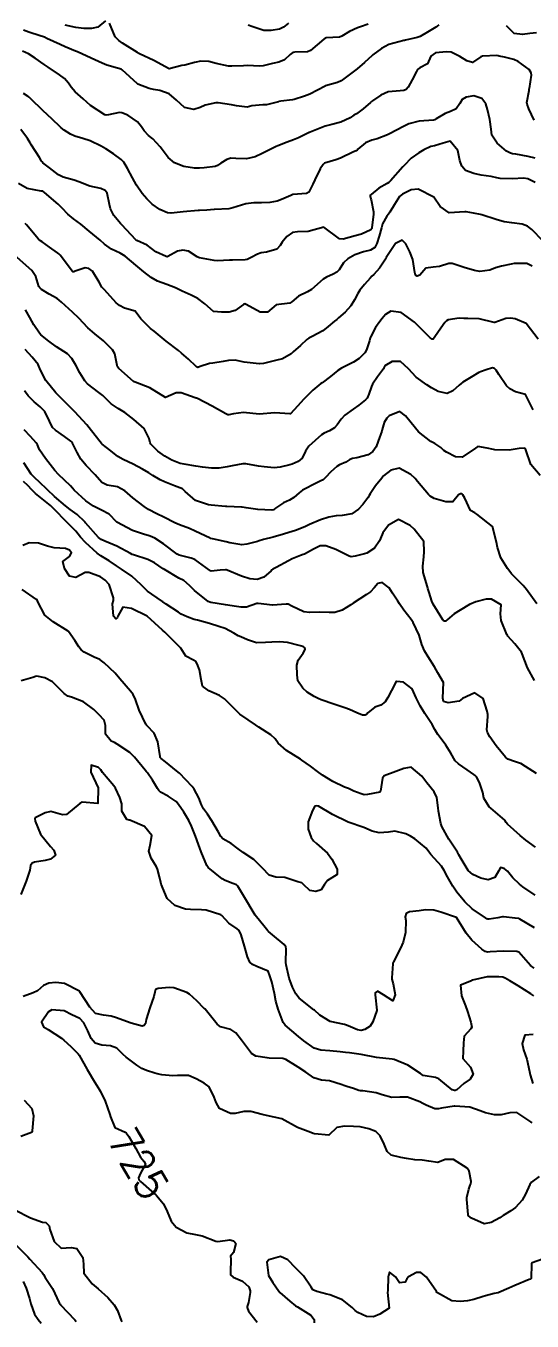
# Model space of a CAD drawing. Header units: metres. Extents: x 298520 to 308411, y 7433745 to 7450750.
# Drawn here: x 304640.6 to 304705.3, y 7439577.2 to 7439742.6 of the extents above; entities that cross this region are included whole.
import ezdxf
from ezdxf.enums import TextEntityAlignment as Align

# ---------------------------------------------------------------- set-up
doc = ezdxf.new("R2010")
doc.units = ezdxf.units.M
doc.header["$LTSCALE"] = 10
for name, color, linetype in [('Cotas', 45, 'Continuous'), ('Curvas de Nivel 1m', 11, 'Continuous'), ('Curvas de Nivel 5m', 15, 'Continuous')]:
    doc.layers.add(name, color=color, linetype=linetype)
doc.styles.add('Style-STANDARD', font='STANDARD.shx')

msp = doc.modelspace()

# ---------------------------------------------------------------- linework, layer by layer
at = {"layer": 'Curvas de Nivel 1m', "flags": 128}
for points, elevation in [([(304693.39, 7439742.77), (304693.19, 7439742.61), (304693.03, 7439742.5), (304691.97, 7439741.84), (304691.01, 7439741.3), (304690.65, 7439741.17), (304689.14, 7439740.82), (304689.03, 7439740.79), (304689, 7439740.77), (304688.95, 7439740.76), (304687, 7439740.27), (304686.08, 7439739.77), (304684.98, 7439738.97), (304684.93, 7439738.92), (304684.88, 7439738.87), (304683.89, 7439737.96), (304682.96, 7439737.17), (304682.8, 7439737.05), (304682.61, 7439736.9), (304680.94, 7439735.64), (304680.46, 7439735.4), (304678.93, 7439734.97), (304678.86, 7439734.94), (304676.92, 7439733.93), (304676.24, 7439733.65), (304674.92, 7439733.26), (304674.69, 7439733.22), (304673.2, 7439733.01), (304672.95, 7439732.97), (304672.91, 7439732.96), (304671.39, 7439732.55), (304670.91, 7439732.55), (304669.52, 7439732.43), (304668.9, 7439732.28), (304667.55, 7439732.43), (304666.91, 7439732.57), (304665.21, 7439732.81), (304664.91, 7439732.81), (304663.53, 7439732.5), (304662.9, 7439732.21), (304662.09, 7439731.95), (304660.9, 7439732.24), (304659.88, 7439733.17), (304658.92, 7439733.97), (304657.73, 7439734.39), (304656.93, 7439734.53), (304656.38, 7439734.66), (304654.93, 7439735.19), (304654.87, 7439735.23), (304652.95, 7439737.03), (304652.81, 7439737.12), (304652.32, 7439737.26), (304650.96, 7439737.65), (304650.36, 7439737.88), (304648.97, 7439738.53), (304647.24, 7439739.32), (304646.98, 7439739.43), (304645.64, 7439739.99), (304644.99, 7439740.27), (304643.32, 7439741.05), (304643, 7439741.2), (304642.88, 7439741.25), (304642.43, 7439741.38), (304641.01, 7439741.85), (304640.33, 7439742.09)], 743), ([(304650.78, 7439743.28), (304649.82, 7439742.5), (304649.02, 7439742.32), (304648.02, 7439742.31), (304647.02, 7439742.43), (304645.64, 7439742.72)], 744), ([(304684.38, 7439742.88), (304683.39, 7439742.53), (304683.03, 7439742.39), (304681.99, 7439741.94), (304681.01, 7439741.33), (304680.71, 7439741.22), (304679.01, 7439741.12), (304678.87, 7439741.07), (304678.71, 7439740.94), (304676.99, 7439739.49), (304676.61, 7439739.35), (304674.99, 7439739.3), (304674.74, 7439739.24), (304674.41, 7439739), (304673.68, 7439738.29), (304672.97, 7439738.02), (304672.16, 7439737.83), (304670.96, 7439737.56), (304670.48, 7439737.52), (304668.96, 7439737.57), (304668.46, 7439737.56), (304666.96, 7439737.49), (304666.53, 7439737.51), (304664.96, 7439737.83), (304664, 7439738.09), (304662.97, 7439738.16), (304662.16, 7439737.95), (304660.96, 7439737.65), (304660.55, 7439737.58), (304658.95, 7439737.18), (304656.97, 7439738.22), (304655.15, 7439739.06), (304654.98, 7439739.15), (304654.87, 7439739.23), (304652.99, 7439740.45), (304652.5, 7439740.76), (304652.05, 7439741.26), (304651.32, 7439742.99)], 744), ([(304705.89, 7439741.75), (304705.02, 7439741.68), (304704.12, 7439741.54), (304703.02, 7439741.68), (304702.05, 7439742.66)], 743), ([(304705.57, 7439730.62), (304704.9, 7439732.06), (304704.71, 7439732.63), (304704.67, 7439732.88), (304704.93, 7439734.39), (304704.97, 7439734.59), (304704.98, 7439734.63), (304705.24, 7439736.34), (304705.22, 7439736.63), (304704.96, 7439737.09), (304703.53, 7439738.09), (304702.98, 7439738.35), (304701.78, 7439738.67), (304701.1, 7439738.79), (304700.98, 7439738.82), (304700.81, 7439738.86), (304698.98, 7439738.77), (304698.78, 7439738.7), (304697.7, 7439737.99), (304696.97, 7439738.2), (304696.08, 7439738.74), (304694.99, 7439739.3), (304694.39, 7439739.35), (304692.99, 7439739.22), (304692.4, 7439738.78), (304691.96, 7439737.8), (304690.96, 7439737.27), (304690.68, 7439737.08), (304690.53, 7439736.8), (304690, 7439735.75), (304689.47, 7439734.81), (304689.24, 7439734.51), (304688.93, 7439734.39), (304688.46, 7439734.36), (304686.93, 7439734.23), (304685.99, 7439733.79), (304684.91, 7439733.06), (304684.81, 7439732.98), (304684.68, 7439732.87), (304683.74, 7439732.05), (304682.89, 7439731.43), (304682.56, 7439731.22), (304682.07, 7439730.9), (304680.88, 7439730.34), (304679.75, 7439730.06), (304678.87, 7439729.82), (304676.96, 7439729.07), (304676.86, 7439729.03), (304676.82, 7439729.01), (304676.75, 7439728.97), (304675.48, 7439728.35), (304674.85, 7439728.1), (304674.03, 7439727.81), (304672.84, 7439727.33), (304672.62, 7439727.23), (304672.19, 7439727.02), (304670.83, 7439726.35), (304669.95, 7439725.92), (304668.82, 7439725.66), (304667.45, 7439725.72), (304666.82, 7439725.73), (304666.32, 7439725.59), (304665.54, 7439725.1), (304665.12, 7439724.79), (304664.81, 7439724.67), (304663.42, 7439724.51), (304662.81, 7439724.48), (304662.16, 7439724.49), (304660.81, 7439724.7), (304659.63, 7439725.17), (304658.82, 7439725.85), (304657.79, 7439727.19), (304656.85, 7439728.23), (304656.31, 7439728.66), (304655.75, 7439729.22), (304655.39, 7439729.74), (304654.87, 7439730.39), (304653.67, 7439731.24), (304652.89, 7439731.54), (304652.58, 7439731.56), (304651.17, 7439731.28), (304650.88, 7439731.25), (304650.73, 7439731.28), (304648.9, 7439732.48), (304647.94, 7439733.31), (304646.92, 7439734.23), (304646.42, 7439734.82), (304646.07, 7439735.33), (304645.54, 7439735.94), (304644.94, 7439736.41), (304643.46, 7439737.36), (304642.96, 7439737.7), (304641.83, 7439738.53), (304640.98, 7439739.09), (304640.19, 7439739.41)], 742), ([(304705.71, 7439725.74), (304704.83, 7439725.95), (304703.24, 7439726.24), (304702.83, 7439726.32), (304702.58, 7439726.4), (304702.06, 7439726.66), (304700.85, 7439727.66), (304700.2, 7439728.69), (304700.09, 7439729.47), (304699.94, 7439730.69), (304699.63, 7439731.97), (304699.41, 7439732.7), (304698.92, 7439733.37), (304697.9, 7439733.69), (304696.92, 7439733.52), (304696.4, 7439733.25), (304696.09, 7439732.74), (304695.6, 7439732.05), (304694.9, 7439731.72), (304694.2, 7439731.45), (304693.08, 7439730.77), (304692.96, 7439730.69), (304692.88, 7439730.65), (304692.73, 7439730.62), (304690.88, 7439730.46), (304689.57, 7439730.12), (304688.87, 7439729.81), (304687.11, 7439728.85), (304686.95, 7439728.76), (304686.86, 7439728.71), (304685.52, 7439728.2), (304684.85, 7439728.04), (304684.03, 7439727.7), (304683.06, 7439726.89), (304682.95, 7439726.77), (304682.83, 7439726.69), (304682.49, 7439726.56), (304680.82, 7439725.76), (304680.22, 7439725.53), (304678.81, 7439725.09), (304678.62, 7439724.94), (304678.22, 7439724.37), (304677.55, 7439722.96), (304677.31, 7439722.44), (304676.77, 7439721.42), (304676.49, 7439721.25), (304674.76, 7439721.09), (304674.68, 7439721.07), (304674.49, 7439720.99), (304673.3, 7439720.46), (304672.76, 7439720.25), (304671.81, 7439720.08), (304670.75, 7439720.05), (304669.75, 7439720.05), (304668.75, 7439719.92), (304667.08, 7439719.42), (304666.75, 7439719.32), (304666.55, 7439719.29), (304664.74, 7439719.17), (304664.69, 7439719.17), (304663.74, 7439719.12), (304662.81, 7439719.06), (304662.74, 7439719.06), (304662.66, 7439719.05), (304660.74, 7439718.9), (304659.21, 7439718.7), (304658.74, 7439718.76), (304657.75, 7439719.19), (304656.75, 7439719.87), (304656.07, 7439720.53), (304655.49, 7439721.22), (304654.78, 7439722.29), (304654.26, 7439723.24), (304653.63, 7439724.41), (304653.13, 7439725.25), (304652.82, 7439725.56), (304651.81, 7439726.28), (304650.84, 7439726.93), (304650.24, 7439727.29), (304648.85, 7439727.94), (304647.91, 7439728.25), (304646.86, 7439728.57), (304646.33, 7439728.8), (304645.5, 7439729.34), (304645.15, 7439729.63), (304644.87, 7439729.89), (304643.32, 7439731.37), (304642.89, 7439731.75), (304641.16, 7439733.4), (304641.03, 7439733.52), (304640.91, 7439733.61), (304640.34, 7439733.99)], 741), ([(304706.7, 7439715.18), (304705.31, 7439716.62), (304704.72, 7439717.07), (304704.06, 7439717.3), (304702.73, 7439717.47), (304701.77, 7439717.63), (304700.73, 7439717.89), (304698.92, 7439718.52), (304698.74, 7439718.57), (304697.83, 7439718.71), (304696.9, 7439718.89), (304696.74, 7439718.91), (304694.74, 7439718.75), (304693.57, 7439719.58), (304692.76, 7439720.77), (304690.78, 7439721.77), (304689.89, 7439721.69), (304688.77, 7439721.16), (304688.57, 7439721.02), (304688.38, 7439720.83), (304687.75, 7439719.83), (304687.16, 7439718.84), (304686.97, 7439718.61), (304686.74, 7439718.33), (304686.21, 7439717.37), (304686.06, 7439716.86), (304685.78, 7439715.79), (304685.48, 7439714.86), (304685.22, 7439714.33), (304684.68, 7439714), (304683.78, 7439713.78), (304682.68, 7439713.39), (304681.79, 7439712.9), (304681.22, 7439712.36), (304680.65, 7439711.49), (304680.37, 7439711.2), (304679.89, 7439710.93), (304679.03, 7439710.54), (304678.64, 7439710.29), (304677.12, 7439708.96), (304676.62, 7439708.67), (304675.47, 7439708.13), (304674.61, 7439707.37), (304674.38, 7439707.21), (304672.6, 7439707.01), (304671.52, 7439706.09), (304670.59, 7439706.08), (304668.79, 7439707.06), (304668.6, 7439707.12), (304668.43, 7439707.06), (304667.38, 7439706.29), (304666.59, 7439706.09), (304665.61, 7439706.08), (304664.59, 7439706.17), (304663.5, 7439707.12), (304662.61, 7439707.81), (304661.73, 7439708.26), (304660.62, 7439708.76), (304659.73, 7439709.17), (304658.63, 7439709.6), (304657.46, 7439710.03), (304656.64, 7439710.5), (304655.7, 7439711.22), (304654.66, 7439712.08), (304653.33, 7439713.24), (304652.68, 7439713.63), (304651.55, 7439714.13), (304650.69, 7439714.77), (304650.11, 7439715.29), (304648.71, 7439716.42), (304647.66, 7439717.31), (304646.73, 7439717.99), (304645.98, 7439718.58), (304645.28, 7439719.34), (304645.01, 7439719.61), (304644.75, 7439719.85), (304643.01, 7439721.37), (304642.77, 7439721.51), (304642.59, 7439721.55), (304640.77, 7439721.88), (304639.69, 7439722.5)], 739), ([(304705.34, 7439711.94), (304704.67, 7439712.3), (304703.04, 7439712.29), (304702.67, 7439712.19), (304701.4, 7439711.93), (304700.66, 7439711.73), (304699.91, 7439711.43), (304698.65, 7439711.28), (304697.98, 7439711.38), (304696.66, 7439711.77), (304695.13, 7439712.28), (304694.67, 7439712.3), (304693.51, 7439711.91), (304692.66, 7439711.8), (304691.75, 7439711.69), (304690.97, 7439710.8), (304690.64, 7439710.67), (304690.42, 7439710.8), (304690.32, 7439711.13), (304690.07, 7439712.81), (304689.7, 7439713.79), (304689.18, 7439714.82), (304688.7, 7439715.26), (304687.85, 7439714.83), (304686.68, 7439713.06), (304686.62, 7439712.9), (304686.6, 7439712.85), (304685.83, 7439711.69), (304685.09, 7439710.87), (304684.86, 7439710.65), (304684.64, 7439710.43), (304683.91, 7439709.6), (304683.32, 7439708.88), (304683.04, 7439708.46), (304682.61, 7439707.63), (304682.17, 7439706.9), (304681.45, 7439706.05), (304680.58, 7439705.33), (304680.35, 7439705.15), (304680.07, 7439704.93), (304679.27, 7439704.23), (304678.56, 7439703.69), (304677.22, 7439702.96), (304676.77, 7439702.75), (304676.55, 7439702.59), (304675.71, 7439701.8), (304674.78, 7439700.99), (304674.64, 7439700.87), (304674.52, 7439700.76), (304673.41, 7439700.11), (304672.51, 7439699.91), (304671.01, 7439699.53), (304670.51, 7439699.45), (304670.04, 7439699.51), (304668.51, 7439699.7), (304667.37, 7439699.93), (304666.51, 7439699.91), (304665.85, 7439699.75), (304664.51, 7439699.56), (304664.11, 7439699.51), (304662.92, 7439699.13), (304662.61, 7439699.02), (304662.5, 7439699.06), (304662.45, 7439699.08), (304662.38, 7439699.13), (304661.41, 7439700.05), (304660.52, 7439700.84), (304660.12, 7439701.16), (304658.54, 7439702.35), (304657.55, 7439703.2), (304657.02, 7439703.66), (304656.56, 7439703.99), (304655.33, 7439705.22), (304654.59, 7439706.18), (304653.24, 7439706.6), (304652.6, 7439706.92), (304652.18, 7439707.26), (304651.43, 7439708.09), (304650.62, 7439708.95), (304650.35, 7439709.28), (304650, 7439709.92), (304649.12, 7439711.3), (304648.65, 7439711.63), (304648.21, 7439711.74), (304646.94, 7439711.32), (304646.74, 7439711.22), (304646.64, 7439711.22), (304646.58, 7439711.26), (304646.53, 7439711.32), (304646.19, 7439711.79), (304645.01, 7439713.34), (304644.85, 7439713.52), (304644.68, 7439713.66), (304643.65, 7439714.39), (304642.69, 7439715.07), (304642.5, 7439715.18), (304642.22, 7439715.38), (304640.72, 7439717.22), (304640.52, 7439717.4)], 738), ([(304706.12, 7439702.61), (304704.57, 7439704.63), (304703.15, 7439705.22), (304702.58, 7439705.32), (304701.99, 7439705.25), (304700.57, 7439704.76), (304700.49, 7439704.76), (304698.58, 7439705.23), (304697.12, 7439705.26), (304696.58, 7439705.28), (304696, 7439705.31), (304694.58, 7439705.08), (304694.37, 7439704.96), (304694.16, 7439704.76), (304693.37, 7439703.58), (304692.83, 7439702.78), (304692.7, 7439702.63), (304692.55, 7439702.62), (304692.31, 7439702.78), (304690.57, 7439704.52), (304690.3, 7439704.8), (304688.59, 7439706.04), (304687.25, 7439706.18), (304686.59, 7439705.77), (304686.17, 7439705.26), (304685.85, 7439704.86), (304685.31, 7439704.12), (304684.68, 7439702.87), (304684.65, 7439702.77), (304684.55, 7439702.41), (304684.15, 7439701.25), (304683.93, 7439700.88), (304683.23, 7439700.17), (304682.51, 7439699.69), (304680.95, 7439698.91), (304680.5, 7439698.63), (304679.57, 7439697.85), (304678.48, 7439697.05), (304678.33, 7439696.94), (304677.32, 7439696.11), (304676.46, 7439695.27), (304676.31, 7439695.12), (304676.17, 7439694.97), (304675.34, 7439694.08), (304674.43, 7439693.09), (304674.36, 7439693.07), (304672.44, 7439693.22), (304670.43, 7439693.04), (304668.43, 7439693.25), (304667.14, 7439693.08), (304666.57, 7439692.95), (304666.43, 7439692.97), (304666.2, 7439693.09), (304664.44, 7439694.04), (304662.54, 7439695.04), (304662.45, 7439695.07), (304662.4, 7439695.07), (304662.25, 7439695.13), (304660.46, 7439695.77), (304659.84, 7439695.78), (304658.45, 7439695.18), (304656.47, 7439696.4), (304654.6, 7439697.11), (304654.48, 7439697.16), (304654.37, 7439697.23), (304652.5, 7439698.89), (304652.34, 7439699.09), (304652.28, 7439699.25), (304651.99, 7439700.73), (304651.71, 7439701.26), (304650.54, 7439702.39), (304649.42, 7439703.29), (304648.56, 7439704.05), (304647.39, 7439705.31), (304646.58, 7439706.08), (304645.18, 7439707.34), (304644.87, 7439707.61), (304644.61, 7439707.8), (304643.59, 7439708.38), (304642.62, 7439708.97), (304642.42, 7439709.17), (304642.3, 7439709.37), (304641.88, 7439710.63), (304641.37, 7439711.39), (304640.65, 7439712.03), (304639.09, 7439713.42)], 737), ([(304705.47, 7439693.59), (304704.96, 7439694.62), (304704.47, 7439695.55), (304703.21, 7439695.91), (304702.48, 7439696.27), (304702.04, 7439696.66), (304701.07, 7439698.1), (304700.72, 7439698.68), (304700.5, 7439698.89), (304700.25, 7439698.94), (304699.45, 7439698.69), (304698.74, 7439698.46), (304698.5, 7439698.36), (304697.55, 7439697.77), (304696.49, 7439697.11), (304696.26, 7439696.96), (304695.99, 7439696.73), (304695.21, 7439696.01), (304694.47, 7439695.69), (304693.31, 7439695.92), (304692.48, 7439696.39), (304691.87, 7439696.79), (304690.49, 7439697.76), (304689.51, 7439698.81), (304688.51, 7439699.77), (304687.44, 7439699.77), (304686.51, 7439699.2), (304686.38, 7439698.97), (304686.32, 7439698.85), (304685.56, 7439697.79), (304684.92, 7439696.87), (304684.78, 7439696.56), (304684.46, 7439695.58), (304684.24, 7439695.09), (304684.05, 7439694.87), (304683.16, 7439694.17), (304682.44, 7439693.68), (304681.41, 7439692.91), (304680.93, 7439692.41), (304680.41, 7439691.67), (304680.05, 7439691.28), (304679.43, 7439690.93), (304678.73, 7439690.61), (304678.4, 7439690.4), (304676.8, 7439688.96), (304676.38, 7439688.33), (304675.93, 7439687.41), (304675.42, 7439686.98), (304674.67, 7439686.67), (304674.36, 7439686.56), (304673.11, 7439686.25), (304672.35, 7439686.2), (304671.09, 7439686.3), (304670.35, 7439686.39), (304668.73, 7439686.68), (304668.36, 7439686.7), (304666.98, 7439686.45), (304666.35, 7439686.29), (304665.32, 7439686.13), (304664.35, 7439686.15), (304663.19, 7439686.28), (304662.35, 7439686.41), (304660.87, 7439686.63), (304660.36, 7439686.75), (304659.3, 7439687.17), (304658.37, 7439687.67), (304657.49, 7439688.31), (304656.61, 7439689.21), (304656.53, 7439689.36), (304656.39, 7439689.95), (304655.73, 7439691.22), (304654.42, 7439692.36), (304653.26, 7439693.24), (304652.44, 7439693.77), (304651.53, 7439694.35), (304650.58, 7439695.28), (304650.45, 7439695.41), (304649.93, 7439695.82), (304648.48, 7439696.91), (304648.14, 7439697.31), (304647.51, 7439698.33), (304647, 7439699.31), (304646.51, 7439700.16), (304645.94, 7439700.75), (304645, 7439701.34), (304644.53, 7439701.63), (304643.54, 7439702.36), (304642.55, 7439703.17), (304642.36, 7439703.37), (304641.65, 7439704.47), (304641.12, 7439705.39), (304640.59, 7439706.37)], 736), ([(304705.94, 7439668.81), (304704.62, 7439670.63), (304704.17, 7439671.16), (304702.7, 7439672.65), (304702.47, 7439672.93), (304702.2, 7439673.3), (304701.31, 7439674.67), (304700.9, 7439676.01), (304700.76, 7439676.67), (304700.26, 7439678.68), (304698.28, 7439680.26), (304697.99, 7439680.42), (304697.46, 7439680.71), (304696.71, 7439682.32), (304696.49, 7439682.73), (304696.39, 7439682.81), (304696.31, 7439682.84), (304696.18, 7439682.87), (304695.91, 7439682.73), (304695.19, 7439681.85), (304694.3, 7439681.83), (304692.81, 7439682.27), (304692.31, 7439682.56), (304692.07, 7439682.78), (304690.69, 7439684.44), (304690.4, 7439684.8), (304690.33, 7439684.87), (304689.83, 7439685.31), (304688.35, 7439686.13), (304687.28, 7439685.9), (304686.34, 7439685.14), (304686.21, 7439684.98), (304686.11, 7439684.85), (304685.3, 7439683.88), (304684.64, 7439682.87), (304684.52, 7439682.66), (304684.31, 7439682.35), (304683.68, 7439681.5), (304683.14, 7439680.89), (304682.28, 7439680.3), (304681.07, 7439680.11), (304680.27, 7439680.07), (304679.33, 7439679.87), (304678.27, 7439679.55), (304676.87, 7439678.96), (304676.26, 7439678.66), (304675.07, 7439678.17), (304674.25, 7439677.91), (304673.55, 7439677.7), (304672.25, 7439677.31), (304671.01, 7439677.03), (304670.43, 7439676.85), (304670.24, 7439676.78), (304668.87, 7439676.41), (304668.23, 7439676.35), (304666.71, 7439676.61), (304666.24, 7439676.73), (304664.46, 7439677.11), (304664.24, 7439677.16), (304664.17, 7439677.18), (304662.25, 7439678.07), (304661.53, 7439678.42), (304660.26, 7439678.92), (304659.66, 7439679.17), (304658.27, 7439679.86), (304657.37, 7439680.29), (304656.28, 7439680.87), (304655.73, 7439681.22), (304654.3, 7439682.36), (304653.28, 7439683.24), (304652.32, 7439683.75), (304651.01, 7439683.96), (304650.32, 7439684.31), (304649.48, 7439685.29), (304648.35, 7439686.48), (304647.65, 7439687.31), (304647.17, 7439688.12), (304646.59, 7439689.33), (304646.51, 7439689.45), (304646.39, 7439689.57), (304645.54, 7439690.19), (304644.4, 7439691.01), (304644.02, 7439691.35), (304643.65, 7439692.13), (304643.04, 7439693.36), (304642.44, 7439693.98), (304641.68, 7439694.62), (304640.91, 7439695.39), (304640.46, 7439696.01)], 734), ([(304705.63, 7439659.01), (304704.75, 7439660.62), (304704.07, 7439662.42), (304703.96, 7439662.63), (304703.12, 7439663.69), (304702.24, 7439664.66), (304702.17, 7439664.74), (304702.1, 7439664.89), (304701.38, 7439666.67), (304701.28, 7439667.52), (304701.37, 7439668.67), (304700.15, 7439669.41), (304699.44, 7439669.4), (304698.15, 7439669.08), (304697.33, 7439668.71), (304696.14, 7439668), (304695.35, 7439667.51), (304694.47, 7439666.75), (304694.28, 7439666.59), (304694.12, 7439666.57), (304694.01, 7439666.64), (304693.93, 7439666.75), (304693.25, 7439667.88), (304692.68, 7439668.77), (304692.51, 7439669.14), (304692.16, 7439670.26), (304692.02, 7439670.78), (304691.96, 7439670.99), (304691.41, 7439672.79), (304691.38, 7439673.61), (304691.49, 7439674.79), (304691.55, 7439675.46), (304691.47, 7439676.79), (304690.26, 7439678.35), (304689.74, 7439678.81), (304688.27, 7439679.59), (304686.98, 7439678.84), (304686.25, 7439677.89), (304685.95, 7439677.15), (304685.84, 7439676.85), (304685.17, 7439675.92), (304684.22, 7439675.3), (304683.9, 7439675.19), (304682.72, 7439674.89), (304682.21, 7439674.83), (304681.93, 7439674.9), (304680.23, 7439675.75), (304678.97, 7439676.2), (304678.23, 7439676.2), (304677.38, 7439675.8), (304676.22, 7439675.16), (304676.08, 7439675.1), (304675.71, 7439674.97), (304674.66, 7439674.54), (304674.21, 7439674.3), (304672.63, 7439673.44), (304672.19, 7439673.22), (304672.08, 7439673.13), (304671.98, 7439673.02), (304671.02, 7439672.2), (304670.18, 7439671.91), (304669.23, 7439671.99), (304668.18, 7439672.34), (304666.35, 7439673.09), (304666.24, 7439673.14), (304666.19, 7439673.16), (304666.12, 7439673.16), (304665.47, 7439673.1), (304664.32, 7439672.98), (304664.19, 7439673.03), (304664.08, 7439673.11), (304662.21, 7439674.46), (304661.73, 7439674.66), (304660.21, 7439675.03), (304659.97, 7439675.16), (304658.23, 7439676.49), (304657.1, 7439677.2), (304656.51, 7439677.47), (304656.25, 7439677.55), (304655.8, 7439677.66), (304654.25, 7439678.18), (304652.26, 7439679.25), (304651.28, 7439680.27), (304650.28, 7439680.79), (304649.25, 7439681.29), (304648.29, 7439681.96), (304646.78, 7439683.32), (304646.57, 7439683.58), (304646.32, 7439683.89), (304644.8, 7439685.35), (304644.34, 7439685.86), (304643.13, 7439687.36), (304642.37, 7439688.48), (304642.11, 7439689.1), (304641.94, 7439689.38), (304641.2, 7439690.2), (304640.4, 7439691.03)], 733), ([(304705.89, 7439647.11), (304704.48, 7439648.04), (304703.9, 7439648.39), (304703.73, 7439648.46), (304703.08, 7439648.64), (304702.22, 7439648.97), (304701.91, 7439649.21), (304700.73, 7439650.67), (304699.94, 7439651.82), (304699.62, 7439652.36), (304699.54, 7439652.69), (304699.67, 7439654.39), (304699.66, 7439654.68), (304699.58, 7439655.08), (304699.08, 7439656.69), (304698.01, 7439657.44), (304696.41, 7439656.72), (304696.2, 7439656.52), (304696, 7439656.39), (304694.6, 7439656.14), (304694, 7439656.32), (304693.91, 7439656.75), (304694.02, 7439658.75), (304693.26, 7439659.98), (304692.85, 7439660.77), (304692.06, 7439662.04), (304691.59, 7439662.78), (304691.25, 7439663.62), (304690.89, 7439664.79), (304690.12, 7439666.4), (304689.85, 7439666.8), (304688.95, 7439668), (304688.37, 7439668.82), (304688.15, 7439669.14), (304687.49, 7439670.16), (304687.06, 7439670.84), (304686.17, 7439671.55), (304685.62, 7439671.41), (304685.12, 7439670.86), (304684.68, 7439670.34), (304684.15, 7439669.99), (304682.45, 7439668.9), (304682.14, 7439668.67), (304681.04, 7439668.01), (304680.13, 7439667.69), (304679.37, 7439667.68), (304678.13, 7439667.76), (304676.87, 7439667.7), (304676.13, 7439667.8), (304674.62, 7439668.5), (304674.14, 7439668.75), (304673.91, 7439668.77), (304672.14, 7439668.62), (304670.32, 7439668.86), (304670.14, 7439668.84), (304668.83, 7439668.36), (304668.14, 7439668.37), (304667.54, 7439668.47), (304666.14, 7439668.69), (304664.26, 7439668.99), (304664.14, 7439669.02), (304663.93, 7439669.11), (304662.16, 7439670.49), (304661.54, 7439671.14), (304660.8, 7439671.77), (304660.18, 7439672.08), (304658.35, 7439673.18), (304658.19, 7439673.29), (304657.06, 7439674.06), (304656.21, 7439674.47), (304654.38, 7439675.06), (304654.21, 7439675.12), (304654, 7439675.23), (304652.23, 7439676.17), (304650.7, 7439676.81), (304650.24, 7439677.03), (304649.92, 7439677.28), (304648.26, 7439679.15), (304648.2, 7439679.24), (304648.14, 7439679.3), (304647.17, 7439680.22), (304646.28, 7439680.87), (304645.67, 7439681.34), (304644.3, 7439682.52), (304643.39, 7439683.36), (304642.32, 7439684.39), (304641.8, 7439684.86), (304641.31, 7439685.39), (304640.35, 7439686.82)], 732), ([(304705.77, 7439637.73), (304704.52, 7439638.62), (304703.79, 7439639.2), (304702.2, 7439640.65), (304702.03, 7439640.87), (304701.82, 7439641.16), (304700.04, 7439642.68), (304699.83, 7439642.87), (304699.15, 7439643.99), (304699.02, 7439644.69), (304698.61, 7439645.96), (304698.2, 7439646.71), (304698.06, 7439646.88), (304697.89, 7439647.02), (304697.03, 7439647.58), (304695.9, 7439648.35), (304695.51, 7439648.73), (304694.92, 7439649.74), (304694.3, 7439650.75), (304693.94, 7439651.2), (304693.27, 7439652.09), (304692.91, 7439652.77), (304692.57, 7439653.38), (304691.97, 7439654.28), (304691.63, 7439654.78), (304691.01, 7439655.77), (304690.52, 7439656.79), (304690.01, 7439657.94), (304688.89, 7439658.81), (304688.02, 7439658.9), (304687.93, 7439658.82), (304687.83, 7439658.63), (304686.87, 7439656.84), (304686.55, 7439656.29), (304685.99, 7439655.86), (304685.24, 7439655.6), (304684.32, 7439654.87), (304684.16, 7439654.68), (304683.97, 7439654.56), (304683.67, 7439654.58), (304682.94, 7439654.89), (304681.98, 7439655.29), (304681.38, 7439655.51), (304679.99, 7439656), (304678.38, 7439656.55), (304678, 7439656.7), (304677.48, 7439656.95), (304676.57, 7439657.52), (304676.01, 7439658.02), (304675.39, 7439658.98), (304675.28, 7439659.74), (304675.24, 7439660.98), (304675.43, 7439661.6), (304676.07, 7439662.5), (304676.34, 7439662.97), (304676.29, 7439663.18), (304676.08, 7439663.36), (304675.55, 7439663.5), (304674.08, 7439663.88), (304673.04, 7439663.97), (304672.08, 7439663.92), (304671.26, 7439663.85), (304670.08, 7439663.84), (304668.94, 7439664.2), (304668.09, 7439664.57), (304667.76, 7439664.73), (304667.21, 7439665.07), (304666.1, 7439665.64), (304665.27, 7439665.93), (304664.11, 7439666.28), (304662.54, 7439666.7), (304662.12, 7439666.82), (304661.22, 7439667.14), (304660.47, 7439667.5), (304660.13, 7439667.72), (304658.55, 7439668.77), (304658.14, 7439669.05), (304658.06, 7439669.1), (304657.94, 7439669.18), (304656.16, 7439670.44), (304655.34, 7439671.22), (304654.18, 7439672.34), (304652.84, 7439673.24), (304652.2, 7439673.65), (304651.25, 7439674.31), (304650.21, 7439674.93), (304649.73, 7439675.28), (304648.23, 7439676.63), (304647.6, 7439677.31), (304647, 7439678.07), (304646.26, 7439678.87), (304645.78, 7439679.33), (304644.29, 7439680.85), (304643.78, 7439681.36), (304642.3, 7439682.57), (304641.84, 7439682.91), (304641.39, 7439683.38), (304640.86, 7439683.93), (304640.32, 7439684.44)], 731), ([(304705.65, 7439627.39), (304703.76, 7439628.53), (304703.66, 7439628.58), (304703.62, 7439628.59), (304703.17, 7439628.64), (304701.67, 7439628.83), (304701.53, 7439628.8), (304700.95, 7439628.67), (304699.83, 7439628.51), (304699.66, 7439628.51), (304699.55, 7439628.57), (304699.39, 7439628.68), (304697.68, 7439629.84), (304696.74, 7439630.72), (304695.71, 7439631.98), (304695.21, 7439632.74), (304694.53, 7439633.94), (304694.08, 7439634.75), (304693.74, 7439635.27), (304692.4, 7439636.77), (304692.12, 7439637.13), (304691.77, 7439637.58), (304690.34, 7439638.79), (304689.79, 7439639.13), (304689.18, 7439639.42), (304687.8, 7439639.75), (304686.99, 7439639.64), (304685.79, 7439639.53), (304684.89, 7439639.76), (304683.8, 7439640.21), (304681.81, 7439640.9), (304679.82, 7439641.87), (304678.01, 7439642.94), (304677.83, 7439642.99), (304677.57, 7439642.94), (304677.26, 7439642.38), (304676.72, 7439640.96), (304676.72, 7439640.03), (304677.1, 7439638.95), (304677.37, 7439638.54), (304677.78, 7439638.2), (304679.17, 7439636.93), (304679.75, 7439636.19), (304680.41, 7439634.91), (304680.4, 7439634.24), (304679.72, 7439633.78), (304679.17, 7439633.47), (304678.8, 7439632.93), (304678.36, 7439632.28), (304677.7, 7439632.04), (304676.92, 7439632.17), (304676.09, 7439632.96), (304675.89, 7439633.15), (304675.72, 7439633.2), (304675.39, 7439633.3), (304673.72, 7439633.82), (304672.59, 7439633.87), (304671.72, 7439634.12), (304670.85, 7439635.03), (304669.75, 7439636.14), (304668.41, 7439637.05), (304667.77, 7439637.52), (304666.88, 7439638.18), (304665.78, 7439638.8), (304665.54, 7439639.09), (304665.25, 7439639.63), (304664.41, 7439641.1), (304663.82, 7439641.94), (304663.34, 7439642.63), (304663.09, 7439643.12), (304662.74, 7439644.02), (304662.14, 7439645.14), (304661.86, 7439645.48), (304660.24, 7439647.16), (304659.89, 7439647.48), (304658.46, 7439648.61), (304657.9, 7439649.05), (304657.84, 7439649.11), (304657.8, 7439649.18), (304657.77, 7439649.32), (304657.49, 7439651.19), (304657.01, 7439652.26), (304656.12, 7439653.21), (304656.04, 7439653.29), (304655.95, 7439653.42), (304655.11, 7439655.22), (304654.63, 7439656.59), (304654.32, 7439657.23), (304654.01, 7439657.65), (304652.65, 7439659.24), (304652.03, 7439659.95), (304650.61, 7439661.27), (304650.31, 7439661.53), (304650.06, 7439661.68), (304649.34, 7439662), (304648.07, 7439662.63), (304647.67, 7439662.91), (304647.38, 7439663.31), (304646.89, 7439664.12), (304646.09, 7439665.27), (304646.02, 7439665.33), (304644.11, 7439666.49), (304643.04, 7439667.36), (304642.14, 7439669.06), (304642.07, 7439669.3), (304641.99, 7439669.37), (304640.16, 7439670.62)], 729), ([(304705.59, 7439622.25), (304705.13, 7439622.61), (304703.61, 7439624.28), (304703.37, 7439624.39), (304701.61, 7439624.43), (304699.96, 7439624.33), (304699.61, 7439624.32), (304699.32, 7439624.4), (304698.91, 7439624.69), (304697.63, 7439625.83), (304696.9, 7439626.72), (304695.66, 7439628.73), (304693.67, 7439629.43), (304692.77, 7439629.67), (304691.68, 7439629.71), (304690.88, 7439629.59), (304689.67, 7439629.44), (304689.22, 7439629.26), (304689.11, 7439628.81), (304689.18, 7439628.33), (304689.16, 7439626.81), (304688.86, 7439625.57), (304688.52, 7439624.82), (304687.6, 7439623.07), (304687.52, 7439622.9), (304687.51, 7439622.83), (304687.41, 7439621), (304687.4, 7439620.83), (304687.56, 7439620.24), (304687.81, 7439618.83), (304687.54, 7439618.08), (304686.34, 7439618.84), (304685.55, 7439619.31), (304685.27, 7439619.12), (304685.27, 7439618.85), (304685.48, 7439616.89), (304685.48, 7439616.85), (304684.97, 7439615.39), (304684.61, 7439614.86), (304683.94, 7439614.41), (304683.49, 7439614.31), (304682.99, 7439614.38), (304681.81, 7439614.9), (304681.49, 7439615.03), (304681.34, 7439615.06), (304679.5, 7439615.43), (304678.18, 7439616.27), (304677.52, 7439616.88), (304677.44, 7439616.95), (304675.54, 7439618.44), (304675.13, 7439618.97), (304674.69, 7439619.84), (304674.27, 7439620.98), (304673.9, 7439622.68), (304673.87, 7439622.99), (304673.89, 7439624.71), (304673.85, 7439624.99), (304673.62, 7439625.26), (304672.15, 7439626.5), (304671.64, 7439626.95), (304671.57, 7439627.02), (304671.2, 7439627.47), (304669.94, 7439629.04), (304669.67, 7439629.45), (304668.75, 7439631.05), (304667.71, 7439632.74), (304667.54, 7439632.89), (304667.08, 7439633.07), (304666.08, 7439633.45), (304665.72, 7439633.65), (304663.94, 7439635.11), (304663.74, 7439635.39), (304663.04, 7439637.12), (304662.68, 7439638.04), (304662.29, 7439639.13), (304661.8, 7439640.39), (304661.44, 7439641.14), (304660.81, 7439642.17), (304660.14, 7439643.16), (304659.84, 7439643.53), (304658.8, 7439644.22), (304657.85, 7439644.73), (304657.61, 7439644.94), (304657.44, 7439645.19), (304656.8, 7439646.27), (304656.16, 7439647.21), (304656.04, 7439647.36), (304655.89, 7439647.55), (304654.52, 7439649.22), (304653.91, 7439649.81), (304652.28, 7439650.89), (304651.93, 7439651.07), (304651.52, 7439651.26), (304650.82, 7439652.14), (304650.8, 7439653.27), (304650.65, 7439653.96), (304649.97, 7439654.65), (304649.31, 7439655.29), (304647.99, 7439656.28), (304646.44, 7439656.88), (304646, 7439657.02), (304645.51, 7439657.33), (304644.02, 7439658.84), (304643.04, 7439659.36), (304642.03, 7439659.55), (304641.86, 7439659.54), (304641.51, 7439659.38), (304640.02, 7439658.98)], 728), ([(304705.54, 7439618.74), (304705.18, 7439618.98), (304703.56, 7439620), (304702.47, 7439620.65), (304701.9, 7439620.98), (304701.58, 7439621.09), (304701.08, 7439621.16), (304699.58, 7439621.13), (304697.71, 7439620.71), (304697.62, 7439620.66), (304697.57, 7439620.64), (304696.19, 7439620.1), (304696.31, 7439618.72), (304696.81, 7439617.43), (304697.08, 7439616.71), (304697.5, 7439615.37), (304697.61, 7439614.71), (304697.49, 7439614.49), (304696.65, 7439613.55), (304696.57, 7439612.72), (304696.52, 7439611.66), (304696.49, 7439610.72), (304697.44, 7439609.6), (304697.81, 7439608.7), (304697.42, 7439608.06), (304696.61, 7439607.51), (304695.72, 7439606.73), (304695.5, 7439606.63), (304695.4, 7439606.62), (304695.13, 7439606.73), (304693.42, 7439608.12), (304692.96, 7439608.3), (304691.42, 7439608.54), (304691.05, 7439608.78), (304689.44, 7439609.85), (304687.7, 7439610.58), (304687.45, 7439610.63), (304685.45, 7439610.85), (304683.46, 7439611.21), (304682, 7439611.43), (304681.46, 7439611.5), (304680.79, 7439611.58), (304679.46, 7439611.71), (304678.32, 7439611.79), (304677.46, 7439612.04), (304676.16, 7439612.96), (304675.48, 7439613.54), (304673.75, 7439614.99), (304673.5, 7439615.32), (304672.86, 7439617), (304672.57, 7439618.05), (304672.4, 7439619.01), (304672.05, 7439620.53), (304671.89, 7439621.02), (304671.82, 7439621.26), (304671.58, 7439621.88), (304670.16, 7439622.46), (304669.59, 7439622.72), (304669.25, 7439623.04), (304668.94, 7439623.7), (304668.55, 7439625.05), (304668.16, 7439626.53), (304667.9, 7439627.06), (304667.65, 7439627.29), (304666.58, 7439628.01), (304665.66, 7439628.99), (304665.53, 7439629.09), (304663.67, 7439629.66), (304663.07, 7439629.72), (304661.67, 7439629.74), (304661.01, 7439629.81), (304659.68, 7439630.26), (304658.67, 7439631.17), (304657.91, 7439632.98), (304657.87, 7439633.18), (304657.72, 7439633.93), (304657.44, 7439634.9), (304657.31, 7439635.19), (304656.62, 7439636.33), (304656.34, 7439637.2), (304656.53, 7439637.96), (304656.73, 7439639.2), (304655.8, 7439640.35), (304653.89, 7439641.15), (304653.81, 7439641.17), (304653.52, 7439641.23), (304652.89, 7439642.31), (304652.89, 7439643.24), (304652.64, 7439644.05), (304652.07, 7439645.26), (304651.86, 7439645.56), (304650.43, 7439647.27), (304650.2, 7439647.59), (304649.89, 7439647.88), (304648.99, 7439648.2), (304648.91, 7439647.29), (304649.85, 7439645.28), (304649.83, 7439643.28), (304647.83, 7439643.48), (304647.53, 7439643.3), (304645.82, 7439641.88), (304645.32, 7439641.84), (304643.82, 7439642.28), (304643.07, 7439642.11), (304641.81, 7439641.45), (304641.77, 7439641.37), (304641.81, 7439641.04), (304642.49, 7439639.36), (304643.77, 7439637.8), (304644.18, 7439637.35), (304644.4, 7439636.69), (304643.75, 7439636.18), (304643.09, 7439636.01), (304641.74, 7439635.8), (304641.43, 7439635.69), (304641.22, 7439635.38), (304641.13, 7439634.78), (304640.66, 7439633.39), (304639.97, 7439631.67)], 727), ([(304705.35, 7439602.49), (304705.16, 7439602.61), (304703.36, 7439603.8), (304702.5, 7439603.77), (304701.36, 7439603.51), (304700.52, 7439603.51), (304699.36, 7439603.76), (304698.7, 7439604.02), (304697.37, 7439604.48), (304695.47, 7439604.63), (304695.37, 7439604.63), (304693.76, 7439604.36), (304693.37, 7439604.27), (304692.9, 7439604.28), (304691.77, 7439604.77), (304691.38, 7439604.97), (304690.97, 7439605.19), (304689.39, 7439605.79), (304688.43, 7439605.77), (304687.39, 7439605.72), (304686.17, 7439606.07), (304685.39, 7439606.31), (304683.7, 7439606.57), (304683.4, 7439606.6), (304683.17, 7439606.64), (304682.49, 7439606.88), (304681.66, 7439607.15), (304681.41, 7439607.23), (304680.91, 7439607.4), (304679.41, 7439607.84), (304678.42, 7439607.95), (304677.42, 7439608.24), (304676.39, 7439608.96), (304675.43, 7439609.61), (304673.86, 7439610.58), (304673.45, 7439610.72), (304671.71, 7439610.76), (304671.45, 7439610.78), (304670.02, 7439611.03), (304669.46, 7439611.36), (304668.19, 7439613.05), (304667.48, 7439613.99), (304666.82, 7439614.4), (304665.49, 7439614.77), (304665.09, 7439615.09), (304663.52, 7439617.01), (304663.47, 7439617.06), (304663.4, 7439617.11), (304662.48, 7439618.07), (304661.54, 7439618.92), (304661.18, 7439619.14), (304659.55, 7439619.74), (304658.92, 7439619.8), (304657.55, 7439619.67), (304657.21, 7439619.52), (304657.11, 7439619.19), (304656.99, 7439618.65), (304656.46, 7439617.2), (304656.01, 7439615.71), (304655.91, 7439615.2), (304655.76, 7439614.94), (304655.5, 7439614.85), (304654.07, 7439615.22), (304653.5, 7439615.44), (304652.19, 7439615.93), (304651.51, 7439616.13), (304650.54, 7439616.24), (304649.51, 7439616.46), (304648.81, 7439617.29), (304647.54, 7439619.25), (304647.52, 7439619.28), (304647.49, 7439619.3), (304645.56, 7439620.31), (304644.47, 7439620.43), (304643.56, 7439620.33), (304642.86, 7439620.06), (304642.09, 7439619.37), (304641.54, 7439619.11), (304640.27, 7439618.65)], 726), ([(304705.48, 7439613.77), (304704.4, 7439613.7), (304704.06, 7439612.62), (304704.24, 7439611.84), (304704.64, 7439610.62), (304705, 7439609.04), (304705.09, 7439608.61), (304705.41, 7439607.53)], 726), ([(304640.41, 7439605.39), (304641.37, 7439604.33), (304641.61, 7439603.38), (304641.43, 7439601.47), (304641.41, 7439601.38), (304641.39, 7439601.32), (304641.33, 7439601.27), (304639.98, 7439600.74)], 726), ([(304639.21, 7439591.4), (304641.2, 7439590.34), (304642.74, 7439589.81), (304643.19, 7439589.75), (304643.61, 7439589.35), (304643.68, 7439588.85), (304644.23, 7439587.34), (304645.15, 7439586.49), (304646.42, 7439586.57), (304647.15, 7439586.45), (304647.9, 7439585.29), (304647.97, 7439584.45), (304648.02, 7439583.29), (304649.1, 7439581.93), (304649.87, 7439581.27), (304651.08, 7439580.19), (304651.91, 7439579.25), (304652.32, 7439578.51), (304652.79, 7439577.23), (304652.87, 7439577.06)], 726), ([(304639.16, 7439587.07), (304640.86, 7439585.38), (304641.14, 7439585.09), (304642.7, 7439583.36), (304642.87, 7439583.11), (304643.11, 7439582.72), (304644.01, 7439581.34), (304644.9, 7439579.49), (304644.99, 7439579.33), (304645.06, 7439579.23), (304646.87, 7439577.31), (304647.04, 7439577.11)], 727), ([(304706.67, 7439585.07), (304705.33, 7439584.61), (304705.25, 7439584.5), (304705.19, 7439582.61), (304705.16, 7439582.56), (304705.11, 7439582.53), (304704.96, 7439582.46), (304703.1, 7439581.73), (304702.37, 7439581.38), (304701.09, 7439580.81), (304700.98, 7439580.78), (304700.49, 7439580.67), (304699.37, 7439580.39), (304699.09, 7439580.29), (304697.87, 7439579.91), (304697.08, 7439579.76), (304696.15, 7439579.65), (304695.08, 7439579.76), (304693.22, 7439580.76), (304693.16, 7439580.82), (304693.09, 7439580.95), (304691.82, 7439582.77), (304691.12, 7439583.37), (304690.53, 7439583.38), (304689.52, 7439582.8), (304689.33, 7439582.57), (304689.11, 7439582.13), (304688.36, 7439582.06), (304687.87, 7439582.82), (304687.12, 7439583.41), (304686.96, 7439582.99), (304686.95, 7439582.83), (304686.87, 7439581.06), (304686.86, 7439580.83), (304687.06, 7439578.83), (304685.85, 7439578.05), (304685.05, 7439577.71), (304684.17, 7439577.74), (304683.06, 7439578.26), (304682.7, 7439578.52), (304682.31, 7439578.88), (304681.08, 7439579.87), (304679.49, 7439580.51), (304679.09, 7439580.6), (304677.8, 7439580.94), (304677.32, 7439581.17), (304677.1, 7439581.51), (304676.12, 7439582.96), (304675.13, 7439583.94), (304674.11, 7439584.98), (304673.15, 7439585.43), (304671.68, 7439585.01), (304671.44, 7439584.71), (304671.65, 7439583.01), (304672.19, 7439582.09), (304672.96, 7439580.99), (304673.09, 7439580.82), (304674.35, 7439579.7), (304675.07, 7439579.13), (304675.32, 7439578.97), (304677.05, 7439577.91), (304677.46, 7439577.35), (304677.49, 7439576.94)], 724), ([(304640.26, 7439582.23), (304640.66, 7439581.38), (304641.07, 7439580.07), (304641.25, 7439579.38), (304641.72, 7439578.04), (304642.18, 7439577.36), (304642.58, 7439576.89)], 728)]:
    msp.add_lwpolyline(points, dxfattribs=dict(at, elevation=elevation))
at = {"layer": 'Curvas de Nivel 5m', "flags": 128}
for points, elevation in [([(304674.18, 7439743), (304673.56, 7439742.47), (304673.02, 7439742.24), (304671.97, 7439742.07), (304671.02, 7439742.07), (304669.49, 7439742.59), (304669.03, 7439742.73)], 745), ([(304705.72, 7439722.62), (304704.8, 7439723.11), (304704.22, 7439723.21), (304702.8, 7439723.12), (304701.26, 7439723.13), (304700.8, 7439723.22), (304700.09, 7439723.4), (304698.8, 7439723.58), (304697.86, 7439723.77), (304696.81, 7439724.19), (304696.34, 7439724.73), (304696.11, 7439725.45), (304695.85, 7439726.74), (304694.85, 7439727.92), (304693.95, 7439727.65), (304692.84, 7439727.34), (304692.38, 7439727.24), (304691.49, 7439726.79), (304690.83, 7439726.42), (304689.88, 7439725.75), (304688.98, 7439724.82), (304688.9, 7439724.73), (304688.81, 7439724.64), (304687.22, 7439722.84), (304687, 7439722.63), (304686.79, 7439722.49), (304685.74, 7439721.9), (304684.77, 7439721.12), (304684.64, 7439721), (304684.62, 7439720.87), (304684.76, 7439720.43), (304685.07, 7439718.87), (304685.06, 7439718.55), (304684.85, 7439716.87), (304684.83, 7439716.76), (304684.71, 7439716.58), (304683.53, 7439716.05), (304682.7, 7439715.81), (304681.17, 7439715.38), (304680.7, 7439715.43), (304678.71, 7439716.94), (304676.71, 7439716.39), (304675.36, 7439716.34), (304674.71, 7439716.25), (304673.97, 7439715.73), (304673.38, 7439715), (304673.11, 7439714.58), (304672.68, 7439714.12), (304671.37, 7439713.72), (304670.68, 7439713.64), (304670.22, 7439713.5), (304669.43, 7439713.05), (304668.91, 7439712.81), (304668.67, 7439712.77), (304667.04, 7439712.72), (304666.67, 7439712.7), (304665.13, 7439712.65), (304664.67, 7439712.69), (304662.8, 7439713), (304662.67, 7439713.04), (304662.52, 7439713.13), (304661.39, 7439713.86), (304660.68, 7439714.01), (304659.99, 7439713.85), (304658.76, 7439713.18), (304658.7, 7439713.15), (304658.67, 7439713.15), (304658.57, 7439713.18), (304657.25, 7439713.77), (304656.68, 7439714.2), (304656.11, 7439714.64), (304654.82, 7439715.23), (304654.69, 7439715.31), (304652.88, 7439717.25), (304652.72, 7439717.41), (304651.88, 7439718.41), (304651.46, 7439719.27), (304651.32, 7439719.84), (304651.01, 7439721.28), (304650.77, 7439721.62), (304650.21, 7439721.85), (304648.78, 7439722.19), (304647.38, 7439722.72), (304646.79, 7439722.94), (304645.41, 7439723.34), (304644.97, 7439723.52), (304644.8, 7439723.63), (304643.64, 7439724.53), (304642.81, 7439725.16), (304642.7, 7439725.26), (304642.63, 7439725.37), (304642.35, 7439725.85), (304641.35, 7439727.39), (304641.17, 7439727.71), (304640.85, 7439728.27), (304639.97, 7439729.41)], 740), ([(304706.34, 7439685.2), (304705.18, 7439686.62), (304704.53, 7439688.48), (304704.47, 7439688.63), (304704.38, 7439688.71), (304703.66, 7439688.64), (304702.38, 7439688.43), (304700.58, 7439688.48), (304700.38, 7439688.51), (304699.58, 7439688.69), (304698.38, 7439688.9), (304698.08, 7439688.7), (304696.37, 7439687.55), (304695.52, 7439687.59), (304694.38, 7439688.17), (304694.03, 7439688.41), (304693.65, 7439688.76), (304692.88, 7439689.27), (304692.39, 7439689.53), (304690.82, 7439690.8), (304690.41, 7439691.23), (304689.13, 7439692.81), (304688.44, 7439693.39), (304687.07, 7439692.84), (304686.74, 7439692.53), (304686.42, 7439691.96), (304686.17, 7439691.09), (304686.1, 7439690.85), (304685.66, 7439689.59), (304685.38, 7439688.86), (304684.98, 7439688.26), (304684.37, 7439687.85), (304682.92, 7439687.44), (304682.37, 7439687.38), (304682.04, 7439687.23), (304681.5, 7439686.91), (304680.72, 7439686.56), (304680.35, 7439686.34), (304679.59, 7439685.69), (304678.9, 7439684.93), (304678.61, 7439684.66), (304678.33, 7439684.5), (304677.47, 7439684.1), (304676.32, 7439683.5), (304675.98, 7439683.31), (304675.57, 7439682.98), (304674.89, 7439682.39), (304674.3, 7439682.05), (304673.57, 7439681.72), (304672.55, 7439681.01), (304672.4, 7439680.89), (304672.28, 7439680.82), (304672.06, 7439680.79), (304670.28, 7439680.85), (304668.8, 7439681.05), (304668.28, 7439681.14), (304668.2, 7439681.15), (304666.29, 7439681.24), (304666.13, 7439681.25), (304664.29, 7439681.42), (304663.96, 7439681.44), (304662.3, 7439681.99), (304660.99, 7439683.15), (304660.64, 7439683.48), (304660.32, 7439683.62), (304659.6, 7439683.89), (304658.33, 7439684.39), (304657.77, 7439684.63), (304656.87, 7439685.2), (304656.34, 7439685.54), (304655.54, 7439686.02), (304654.35, 7439686.66), (304653.04, 7439687.24), (304652.37, 7439687.64), (304651.48, 7439688.37), (304650.38, 7439689.19), (304650.29, 7439689.28), (304649.97, 7439689.7), (304648.73, 7439691.3), (304648.41, 7439691.66), (304646.86, 7439693.32), (304646.66, 7439693.55), (304646.44, 7439693.78), (304644.86, 7439695.35), (304644.46, 7439695.77), (304643.18, 7439697.36), (304642.5, 7439698.67), (304642.3, 7439699.17), (304642.19, 7439699.37), (304641.44, 7439700.31), (304640.52, 7439701.29)], 735), ([(304705.7, 7439631.6), (304704.16, 7439632.63), (304703.72, 7439632.97), (304702.88, 7439633.8), (304702.19, 7439634.65), (304701.74, 7439635), (304701.3, 7439635.1), (304701.05, 7439634.67), (304700.57, 7439633.82), (304699.72, 7439633.53), (304698.78, 7439633.75), (304697.73, 7439634.21), (304697.16, 7439634.72), (304696.24, 7439636.24), (304695.97, 7439636.73), (304695.77, 7439637.06), (304694.7, 7439638.74), (304693.81, 7439640.36), (304693.68, 7439640.75), (304693.38, 7439642.31), (304693.32, 7439642.76), (304693.15, 7439644.06), (304692.8, 7439644.77), (304691.87, 7439645.93), (304691.25, 7439646.79), (304689.89, 7439647.92), (304688.95, 7439647.75), (304687.89, 7439647.4), (304686.41, 7439646.84), (304686.19, 7439646.54), (304685.96, 7439644.85), (304685.85, 7439644.75), (304684.28, 7439644.43), (304683.85, 7439644.42), (304683.48, 7439644.51), (304682.52, 7439644.89), (304681.86, 7439645.2), (304681.36, 7439645.4), (304679.87, 7439646.09), (304678.52, 7439646.93), (304677.89, 7439647.4), (304677.01, 7439648.07), (304675.9, 7439648.85), (304675.71, 7439648.97), (304673.92, 7439650.06), (304672.89, 7439651.01), (304672.49, 7439651.56), (304671.94, 7439652.07), (304670.4, 7439653.04), (304669.96, 7439653.33), (304669.03, 7439653.99), (304667.97, 7439654.71), (304667.78, 7439654.87), (304667.61, 7439655.07), (304666, 7439656.67), (304665.38, 7439657.1), (304664.01, 7439657.68), (304663.19, 7439658.3), (304663.02, 7439659.13), (304662.81, 7439660.36), (304662.53, 7439661.13), (304662.34, 7439661.42), (304662.06, 7439661.62), (304661.05, 7439662.13), (304660.41, 7439663.16), (304660.25, 7439663.33), (304660.08, 7439663.48), (304658.38, 7439665.18), (304658.1, 7439665.46), (304656.12, 7439667.21), (304654.13, 7439668.23), (304653, 7439668.37), (304652.39, 7439667.25), (304652.32, 7439667.04), (304652.12, 7439666.91), (304651.83, 7439667.25), (304651.7, 7439668.82), (304651.82, 7439669.25), (304651.84, 7439669.56), (304651.25, 7439671.26), (304650.74, 7439671.84), (304650.18, 7439672.25), (304648.66, 7439672.82), (304648.19, 7439672.79), (304647.03, 7439672.16), (304646.18, 7439672.33), (304645.58, 7439673.34), (304645.33, 7439674.21), (304646.21, 7439674.85), (304646.45, 7439675.33), (304646.22, 7439675.65), (304645.69, 7439675.86), (304644.22, 7439675.97), (304643.4, 7439676.19), (304642.23, 7439676.56), (304641.04, 7439676.58), (304640.23, 7439676.26)], 730), ([(304706.24, 7439595.62), (304705.27, 7439594.93), (304705.04, 7439594.61), (304704.49, 7439593.38), (304704.07, 7439592.63), (304703.22, 7439591.69), (304702.62, 7439591.25), (304701.64, 7439590.66), (304701.39, 7439590.48), (304701.21, 7439590.37), (304700.09, 7439589.78), (304699.2, 7439589.58), (304697.58, 7439590.33), (304697.21, 7439590.61), (304697.16, 7439590.71), (304697.16, 7439590.77), (304696.98, 7439592.71), (304696.98, 7439592.96), (304697.25, 7439594.01), (304697.43, 7439594.53), (304697.5, 7439594.71), (304697.54, 7439594.98), (304697.28, 7439596.3), (304697.01, 7439596.71), (304695.29, 7439597.81), (304694.23, 7439597.81), (304693.29, 7439597.44), (304692.11, 7439597.59), (304691.29, 7439597.74), (304690.34, 7439597.75), (304689.29, 7439597.94), (304688.56, 7439598.07), (304687.3, 7439598.38), (304686.82, 7439598.83), (304686.4, 7439599.76), (304685.9, 7439600.84), (304685.34, 7439601.38), (304684.47, 7439601.73), (304683.34, 7439601.98), (304682.49, 7439602.03), (304681.34, 7439602.07), (304680.35, 7439601.9), (304679.33, 7439600.92), (304677.5, 7439601.11), (304677.33, 7439601.15), (304677.04, 7439601.25), (304675.34, 7439601.91), (304673.35, 7439602.99), (304671.36, 7439603.42), (304670.81, 7439603.57), (304669.37, 7439603.95), (304668.47, 7439603.95), (304667.36, 7439603.69), (304666.77, 7439603.67), (304665.37, 7439604.34), (304664.95, 7439605.09), (304664.7, 7439605.79), (304664.06, 7439607.1), (304663.41, 7439607.58), (304662.4, 7439608.11), (304661.42, 7439608.53), (304660.02, 7439608.55), (304659.42, 7439608.51), (304657.98, 7439608.61), (304657.42, 7439608.76), (304657.1, 7439608.86), (304656.02, 7439609.2), (304655.43, 7439609.45), (304654.79, 7439609.86), (304653.45, 7439610.88), (304653.07, 7439611.24), (304652.23, 7439612.02), (304651.46, 7439612.32), (304650.33, 7439612.41), (304649.47, 7439612.69), (304648.97, 7439613.29), (304648.54, 7439614.24), (304648.03, 7439615.29), (304647.51, 7439615.81), (304646.49, 7439616.29), (304645.52, 7439616.8), (304643.95, 7439616.92), (304643.52, 7439616.67), (304642.63, 7439615.36), (304642.88, 7439614.75), (304643.49, 7439614.4), (304645.16, 7439613.33), (304645.47, 7439613.07), (304646.37, 7439612.23), (304647.32, 7439611.3), (304647.45, 7439611.13), (304648.44, 7439609.29), (304649.41, 7439607.72), (304649.7, 7439607.28), (304650.17, 7439606.49), (304650.74, 7439605.27), (304651.36, 7439603.55), (304651.42, 7439603.26), (304651.99, 7439601.91), (304653.33, 7439601.29), (304653.44, 7439601.23), (304653.79, 7439600.76), (304654.68, 7439599.22), (304655.29, 7439598.09), (304655.69, 7439597.61), (304655.92, 7439597.2), (304655.27, 7439596.06), (304655.02, 7439595.46), (304655.08, 7439595.21), (304655.26, 7439594.98), (304656.68, 7439593.76), (304657.23, 7439593.29), (304657.33, 7439593.19), (304658.2, 7439592.15), (304658.68, 7439591.17), (304659.19, 7439589.95), (304659.85, 7439589.15), (304661.18, 7439588.44), (304662.29, 7439588.24), (304663.17, 7439588.06), (304664.89, 7439587.37), (304665.17, 7439587.32), (304666.68, 7439587.56), (304667.17, 7439587.4), (304667.35, 7439587.25), (304667.45, 7439587.07), (304667.15, 7439585.92), (304666.78, 7439585.44), (304666.81, 7439585.07), (304666.77, 7439583.42), (304666.79, 7439583.07), (304667.11, 7439582.79), (304668.31, 7439582.26), (304669.1, 7439581.56), (304669.28, 7439581.04), (304669.3, 7439580.83), (304669.07, 7439579.56), (304668.94, 7439579.17), (304668.9, 7439579.04), (304668.9, 7439578.88), (304669.06, 7439578.45), (304670.17, 7439577.03)], 725)]:
    msp.add_lwpolyline(points, dxfattribs=dict(at, elevation=elevation))

# ---------------------------------------------------------------- texts
at = {"layer": 'Cotas', "style": 'Style-STANDARD'}
msp.add_text('725', height=4, rotation=300.4773, dxfattribs=at).set_placement((304655.04, 7439597.3, 725), align=Align.MIDDLE_CENTER)

doc.saveas('drawing.dxf')
